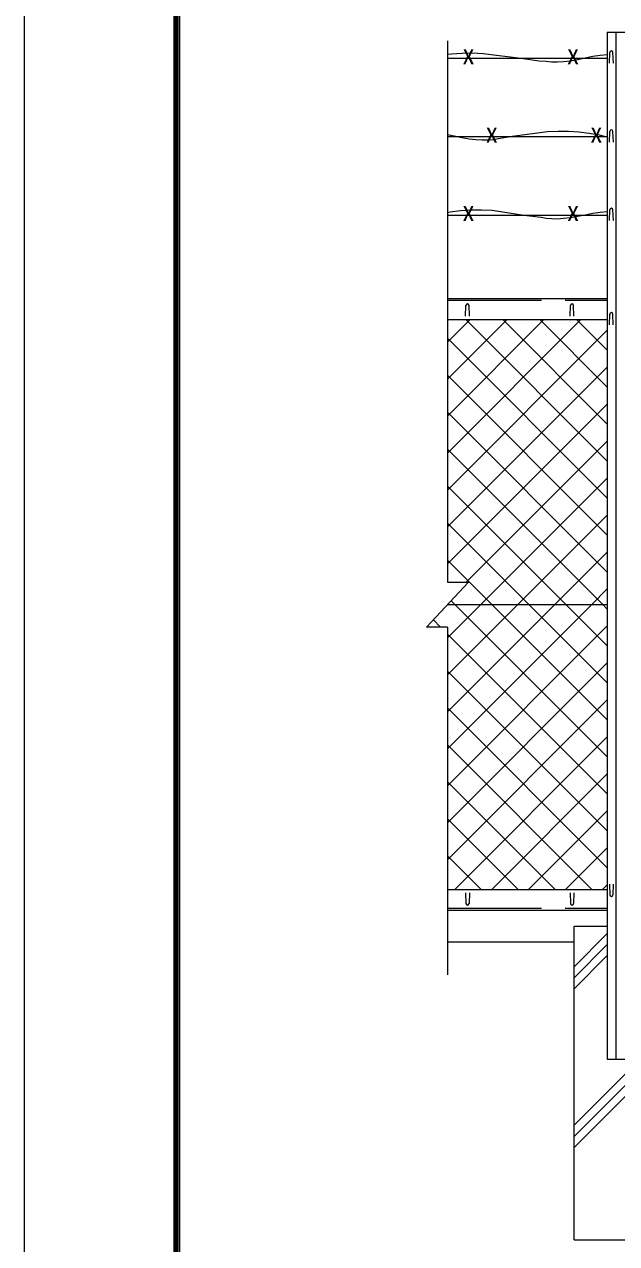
# Model space of a CAD drawing. Units: millimetres, scale not verified. Extents: x -4455 to 4455, y -3150 to 3150.
# Drawn here: x -4455 to -3322, y -671 to 1661 of the extents above; entities that cross this region are included whole.
import ezdxf
from ezdxf.enums import TextEntityAlignment as Align

# ---------------------------------------------------------------- set-up
doc = ezdxf.new("R2010")
doc.units = ezdxf.units.MM
doc.header["$LTSCALE"] = 30
doc.linetypes.add('DASHED', pattern=[7.5, 6, -1.5])
for name, color, linetype, lineweight in [('0-2_1部材', 3, 'Continuous', 18), ('0-3_2網', 4, 'Continuous', 18), ('0-7_8部品', 7, 'Continuous', 9), ('0-8_GL', 7, 'Continuous', 9), ('0-9_4基礎', 4, 'Continuous', 18), ('0-E_D-TTL', 7, 'Continuous', 9)]:
    doc.layers.add(name, color=color, linetype=linetype, lineweight=lineweight)
doc.styles.add('ＭＳ ゴシック', font='')
doc.styles.get('ＭＳ ゴシック').set_extended_font_data('MS Gothic')

msp = doc.modelspace()

# ---------------------------------------------------------------- linework, layer by layer
at = {"layer": '0-2_1部材', "color": 7, "lineweight": 9}
for p, q in [((-3339.96, 1646.57), (-3339.96, -318.43)), ((-3339.96, 1646.57), (-3274.96, 1646.57)), ((-3645.67, 1136.57), (-3339.96, 1136.57)), ((-3645.67, 1096.57), (-3339.96, 1096.57)), ((-3645.67, 551.57), (-3339.96, 551.57)), ((-3645.67, 6.57), (-3339.96, 6.57)), ((-3645.67, -33.43), (-3339.96, -33.43)), ((-3339.96, -318.43), (-3274.96, -318.43))]:
    msp.add_line(p, q, dxfattribs=at)
at = {"layer": '0-2_1部材'}
for p, q in [((-3323.46, 1646.57), (-3323.46, -318.43)), ((-3335.95, 1587.01), (-3335.2, 1607.51)), ((-3328.45, 1587.01), (-3329.2, 1607.51)), ((-3335.95, 1435.95), (-3335.2, 1456.45)), ((-3328.45, 1435.95), (-3329.2, 1456.45)), ((-3335.95, 1285.95), (-3335.2, 1306.45)), ((-3328.45, 1285.95), (-3329.2, 1306.45)), ((-3611.21, 1103.07), (-3610.46, 1123.57)), ((-3603.71, 1103.07), (-3604.46, 1123.57)), ((-3411.21, 1103.07), (-3410.46, 1123.57)), ((-3403.71, 1103.07), (-3404.46, 1123.57)), ((-3611.21, 0.07), (-3610.46, -20.43)), ((-3603.71, 0.07), (-3604.46, -20.43)), ((-3411.21, 0.07), (-3410.46, -20.43)), ((-3403.71, 0.07), (-3404.46, -20.43))]:
    msp.add_line(p, q, dxfattribs=at)
at = {"layer": '0-2_1部材', "color": 4}
for p, q in [((-3645.67, 1629.72), (-3645.67, 594.28)), ((-3605.67, 594.28), (-3685.67, 508.12)), ((-3645.67, 594.28), (-3605.67, 594.28)), ((-3645.67, 508.12), (-3685.67, 508.12)), ((-3645.67, 508.12), (-3645.67, -156.87))]:
    msp.add_line(p, q, dxfattribs=at)
at = {"layer": '0-2_1部材', "color": 1}
for p, q in [((-3645.67, 1596.57), (-3339.96, 1596.57)), ((-3645.67, 1446.57), (-3339.96, 1446.57)), ((-3645.67, 1296.57), (-3339.96, 1296.57))]:
    msp.add_line(p, q, dxfattribs=at)
at = {"layer": '0-2_1部材', "color": 1, "linetype": 'DASHED'}
for p, q in [((-3645.67, 1133.57), (-3339.96, 1133.57)), ((-3645.67, -29.43), (-3339.96, -29.43))]:
    msp.add_line(p, q, dxfattribs=at)
at = {"layer": '0-2_1部材', "color": 1}
for points in [[(-3645.67, 1603.99), (-3637.68, 1604.98), (-3617.78, 1606.33), (-3597.68, 1606.58), (-3577.38, 1605.73), (-3505.39, 1596.57)], [(-3505.39, 1596.57), (-3470.13, 1591.69), (-3456.8, 1590.56), (-3446.55, 1589.66), (-3435.43, 1589.56), (-3423.46, 1590.27), (-3410.62, 1591.78), (-3396.92, 1594.09), (-3382.36, 1597.2), (-3367.62, 1600.23), (-3353.35, 1602.28), (-3339.96, 1603.32)], [(-3522.03, 1446.57), (-3548.73, 1442.26), (-3558.12, 1440.56), (-3568.38, 1439.66), (-3579.5, 1439.56), (-3591.47, 1440.27), (-3604.31, 1441.78), (-3618.01, 1444.09), (-3632.56, 1447.2), (-3645.67, 1449.89)], [(-3339.96, 1445.39), (-3354.92, 1448.99), (-3374.42, 1452.53), (-3394.13, 1454.98), (-3414.03, 1456.33), (-3434.13, 1456.58), (-3454.43, 1455.73), (-3522.03, 1446.57)], [(-3645.67, 1301.6), (-3640.5, 1302.53), (-3620.8, 1304.98), (-3600.9, 1306.33), (-3580.8, 1306.58), (-3560.5, 1305.73), (-3499.32, 1296.57)], [(-3499.32, 1296.57), (-3466.2, 1292.26), (-3456.8, 1290.56), (-3446.55, 1289.66), (-3435.43, 1289.56), (-3423.46, 1290.27), (-3410.62, 1291.78), (-3396.92, 1294.09), (-3382.36, 1297.2), (-3367.62, 1300.23), (-3353.35, 1302.28), (-3339.96, 1303.32)]]:
    msp.add_lwpolyline(points, dxfattribs=at)
at = {"layer": '0-2_1部材'}
for centre, start, end in [((-3332.2, 1607.51), 0, 180), ((-3332.2, 1456.45), 0, 180), ((-3332.2, 1306.45), 0, 180), ((-3607.46, 1123.57), 0, 180), ((-3407.46, 1123.57), 0, 180), ((-3607.46, -20.43), 180, 0), ((-3407.46, -20.43), 180, 0)]:
    msp.add_arc(centre, 3, start, end, dxfattribs=at)
at = {"layer": '0-3_2網'}
for p, q in [((-3645.67, 1053.38), (-3602.48, 1096.57)), ((-3645.67, 982.67), (-3531.77, 1096.57)), ((-3645.67, 911.96), (-3461.06, 1096.57)), ((-3645.67, 841.25), (-3390.35, 1096.57)), ((-3339.96, 825.77), (-3610.76, 1096.57)), ((-3339.96, 896.48), (-3540.05, 1096.57)), ((-3339.96, 967.19), (-3469.34, 1096.57)), ((-3339.96, 1037.9), (-3398.63, 1096.57)), ((-3645.67, 770.54), (-3339.96, 1076.24)), ((-3339.96, 755.06), (-3645.67, 1060.76)), ((-3645.67, 699.83), (-3339.96, 1005.53)), ((-3339.96, 684.35), (-3645.67, 990.05)), ((-3645.67, 629.12), (-3339.96, 934.82)), ((-3339.96, 613.63), (-3645.67, 919.34)), ((-3609.79, 594.28), (-3339.96, 864.11)), ((-3348.61, 551.57), (-3645.67, 848.63)), ((-3581.8, 551.57), (-3339.96, 793.4)), ((-3419.32, 551.57), (-3645.67, 777.92)), ((-3490.03, 551.57), (-3645.67, 707.21)), ((-3511.09, 551.57), (-3339.96, 722.69)), ((-3440.38, 551.57), (-3339.96, 651.98)), ((-3369.66, 551.57), (-3339.96, 581.27)), ((-3645.67, 487.7), (-3581.8, 551.57)), ((-3645.67, 416.99), (-3511.09, 551.57)), ((-3645.67, 346.27), (-3440.38, 551.57)), ((-3645.67, 275.56), (-3369.66, 551.57)), ((-3339.96, 401.5), (-3490.03, 551.57)), ((-3339.96, 472.21), (-3419.32, 551.57)), ((-3339.96, 542.92), (-3348.61, 551.57)), ((-3658.72, 508.12), (-3672.69, 522.1)), ((-3645.67, 204.85), (-3339.96, 510.56)), ((-3339.96, 189.37), (-3645.67, 495.08)), ((-3645.67, 134.14), (-3339.96, 439.85)), ((-3339.96, 118.66), (-3645.67, 424.36)), ((-3645.67, 63.43), (-3339.96, 369.14)), ((-3339.96, 47.95), (-3645.67, 353.65)), ((-3369.29, 6.57), (-3645.67, 282.94)), ((-3631.82, 6.57), (-3339.96, 298.43)), ((-3440, 6.57), (-3645.67, 212.23)), ((-3561.11, 6.57), (-3339.96, 227.72)), ((-3510.71, 6.57), (-3645.67, 141.52)), ((-3490.4, 6.57), (-3339.96, 157)), ((-3581.42, 6.57), (-3645.67, 70.81)), ((-3419.69, 6.57), (-3339.96, 86.29)), ((-3348.98, 6.57), (-3339.96, 15.58))]:
    msp.add_line(p, q, dxfattribs=at)
for points in [[(-3339.96, 330.79), (-3560.74, 551.57), (-3645.67, 636.5)], [(-3339.96, 260.08), (-3631.45, 551.57), (-3638.65, 558.77)]]:
    msp.add_lwpolyline(points, dxfattribs=at)
at = {"layer": '0-7_8部品'}
for p, q in [((-3335.99, 1086.41), (-3335.24, 1106.91)), ((-3328.49, 1086.41), (-3329.24, 1106.91)), ((-3335.99, 16.72), (-3335.24, -3.78)), ((-3328.49, 16.72), (-3329.24, -3.78))]:
    msp.add_line(p, q, dxfattribs=at)
for centre, start, end in [((-3332.24, 1106.91), 0, 180), ((-3332.24, -3.78), 180, 0)]:
    msp.add_arc(centre, 3, start, end, dxfattribs=at)
at = {"layer": '0-8_GL'}
msp.add_line((-3645.67, -93.43), (-3403.51, -93.43), dxfattribs=at)
at = {"layer": '0-9_4基礎', "color": 7, "lineweight": 9}
for p, q in [((-3403.51, -663.43), (-3403.51, -63.43)), ((-3403.51, -63.43), (-3339.96, -63.43)), ((-3403.51, -663.43), (-3203.51, -663.43))]:
    msp.add_line(p, q, dxfattribs=at)
at = {"layer": '0-9_4基礎'}
for p, q in [((-3403.51, -141.21), (-3339.96, -77.66)), ((-3403.51, -162.42), (-3339.96, -98.87)), ((-3403.51, -183.63), (-3339.96, -120.08)), ((-3403.51, -465.88), (-3203.51, -265.88)), ((-3403.51, -487.09), (-3203.51, -287.09)), ((-3403.51, -444.67), (-3277.28, -318.43))]:
    msp.add_line(p, q, dxfattribs=at)
at = {"layer": '0-E_D-TTL', "color": 2, "lineweight": 18}
msp.add_lwpolyline([(-4454.85, 3150.21), (4454.85, 3150.21), (4454.85, -3150.21), (-4454.85, -3150.21)], close=True, dxfattribs=at)
at = {"layer": '0-E_D-TTL'}
for points in [[(-4168.47, 2916.87), (4168.47, 2916.87), (4168.47, -2916.87), (-4168.47, -2916.87)], [(-4165.81, 2914.21), (4165.81, 2914.21), (4165.81, -2914.21), (-4165.81, -2914.21)], [(-4163.16, 2911.56), (4163.16, 2911.56), (4163.16, -2911.56), (-4163.16, -2911.56)], [(-4160.51, 2908.91), (4160.51, 2908.91), (4160.51, -2908.91), (-4160.51, -2908.91)], [(-4157.86, 2906.26), (4157.86, 2906.26), (4157.86, -2906.26), (-4157.86, -2906.26)]]:
    msp.add_lwpolyline(points, close=True, dxfattribs=at)

# ---------------------------------------------------------------- texts
at = {"layer": '0-2_1部材', "color": 1, "style": 'ＭＳ ゴシック', "width": 1.2}
for p in [(-3617.29, 1576.29), (-3417.29, 1576.29), (-3572.77, 1426.29), (-3372.77, 1426.29), (-3617.29, 1276.29), (-3417.29, 1276.29)]:
    msp.add_text('X', height=28.81, dxfattribs=at).set_placement(p, align=Align.BOTTOM_LEFT)

doc.saveas('drawing.dxf')
